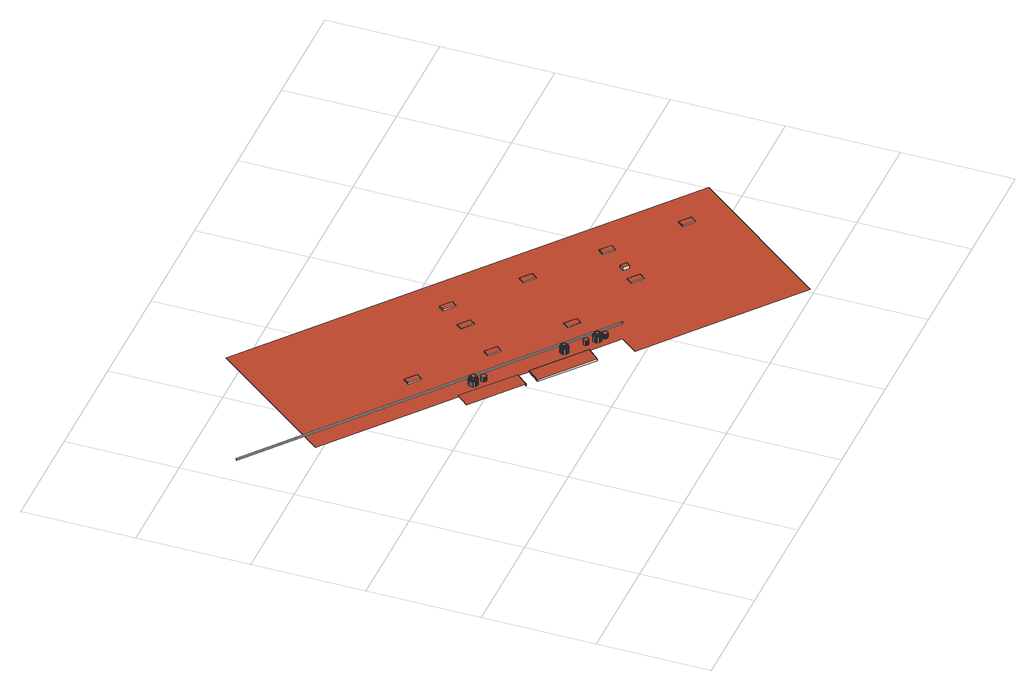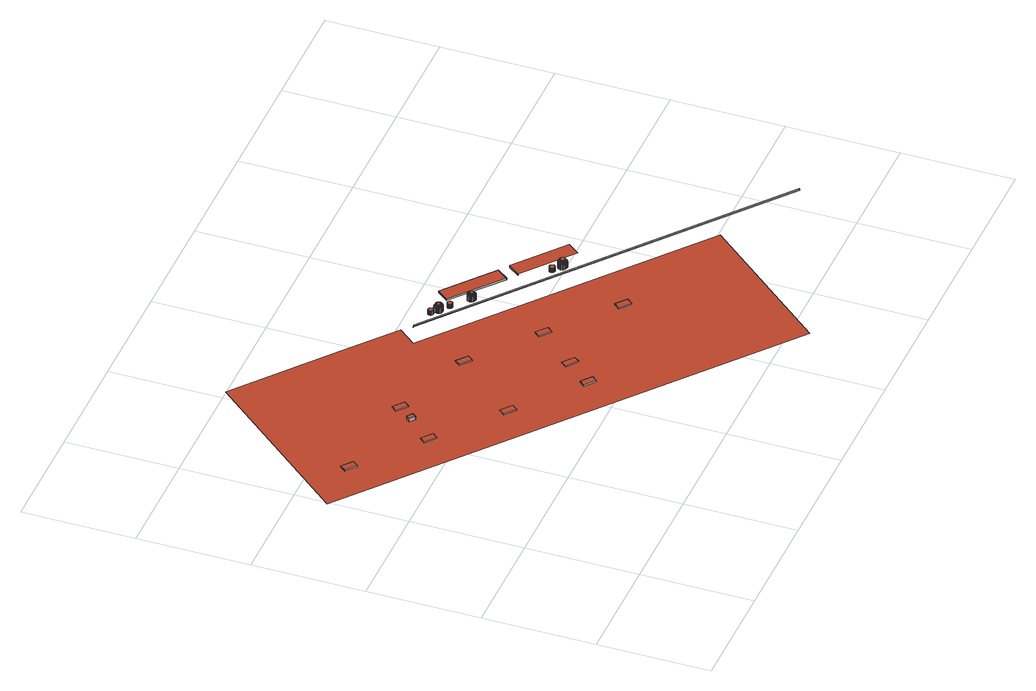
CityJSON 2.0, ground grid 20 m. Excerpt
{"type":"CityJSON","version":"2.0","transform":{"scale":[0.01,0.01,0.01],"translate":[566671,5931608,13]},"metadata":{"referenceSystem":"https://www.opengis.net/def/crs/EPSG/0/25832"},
"CityObjects":{
"building1":{"type":"Building","attributes":{"Grundfläche 2D":"30178.297120","Grundhöhe NN":"5.269"},"children":["building1-1","building1-2","building1-3","building1-4","building1-5","building1-6","building1-7","building1-8","building1-9","building1-10","building1-11","building1-12","building1-13","building1-14","building1-15","building1-16","building1-17","building1-18","building1-19","building1-20","building1-21","building1-22","building1-23","building1-24","building1-25"],"geometry":[{"type":"MultiSurface","lod":"3","boundaries":[[[0,1,2,3]],[[4,5,6,7]],[[8,9,10,11]],[[0,3,12,13]],[[14,15,16,17]],[[18,14,17,19]],[[20,15,14,18]],[[15,20,21,16]],[[20,18,19,21]],[[10,22,23,11]],[[24,25,26,27,28,29,30]]],"semantics":{"surfaces":[{"type":"RoofSurface"},{"type":"WallSurface"}],"values":[0,1,1,1,1,1,0,1,1,1,0]}}]},
"building1-1":{"type":"BuildingInstallation","parents":["building1"],"geometry":[{"type":"MultiSurface","lod":"3","boundaries":[[[31,32,33,34,35,36,37,38,39,40,41,42,43,44,45,46,47,48,49,50,51,52,53,54,55]],[[35,34,56,57]],[[33,32,58,59]],[[34,33,59,56]],[[36,35,57,60]],[[37,36,60,61]],[[38,37,61,62]],[[39,38,62,63]],[[40,39,63,64]],[[41,40,64,65]],[[42,41,65,66]],[[43,42,66,67]],[[44,43,67,68]],[[45,44,68,69]],[[46,45,69,70]],[[47,46,70,71]],[[48,47,71,72]],[[49,48,72,73]],[[50,49,73,74]],[[51,50,74,75]],[[52,51,75,76]],[[53,52,76,77]],[[54,53,77,78]],[[55,54,78,79]],[[31,55,79,80]],[[32,31,80,58]]],"semantics":{"surfaces":[{"type":"RoofSurface"},{"type":"WallSurface"}],"values":[0,1,1,1,1,1,1,1,1,1,1,1,1,1,1,1,1,1,1,1,1,1,1,1,1,1]}}]},
"building1-2":{"type":"BuildingInstallation","parents":["building1"],"geometry":[{"type":"MultiSurface","lod":"3","boundaries":[[[81,82,83,84,85,86,87,88,89,90,91,92,93,94,95,96,97,98,99,100,101,102,103,104,105],[76,75,74,73,72,71,70,69,68,67,66,65,64,63,62,61,60,57,56,59,58,80,79,78,77]],[[85,84,106,107]],[[83,82,108,109]],[[84,83,109,106]],[[86,85,107,110]],[[87,86,110,111]],[[88,87,111,112]],[[89,88,112,113]],[[90,89,113,114]],[[91,90,114,115]],[[92,91,115,116]],[[93,92,116,117]],[[94,93,117,118]],[[95,94,118,119]],[[96,95,119,120]],[[97,96,120,121]],[[98,97,121,122]],[[99,98,122,123]],[[100,99,123,124]],[[101,100,124,125]],[[102,101,125,126]],[[103,102,126,127]],[[104,103,127,128]],[[105,104,128,129]],[[81,105,129,130]],[[82,81,130,108]]],"semantics":{"surfaces":[{"type":"RoofSurface"},{"type":"WallSurface"}],"values":[0,1,1,1,1,1,1,1,1,1,1,1,1,1,1,1,1,1,1,1,1,1,1,1,1,1]}}]},
"building1-3":{"type":"BuildingInstallation","parents":["building1"],"geometry":[{"type":"MultiSurface","lod":"3","boundaries":[[[131,132,133,134,135,136,137,138,139,140,141,142,143,144,145,146,147,148,149,150,151,152,153,154,155],[156,157,158,159,160,161,162,163,164,165,166,167,168,169,170,171,172,173,174,175,176,177,178,179,180]],[[181,182,138,137]],[[183,184,136,135]],[[184,181,137,136]],[[182,185,139,138]],[[185,186,140,139]],[[141,140,186,187]],[[187,188,142,141]],[[188,189,143,142]],[[189,190,144,143]],[[190,191,145,144]],[[191,192,146,145]],[[192,193,147,146]],[[193,194,148,147]],[[194,195,149,148]],[[195,196,150,149]],[[196,197,151,150]],[[152,151,197,198]],[[198,199,153,152]],[[199,200,154,153]],[[200,201,155,154]],[[201,202,131,155]],[[202,203,132,131]],[[203,204,133,132]],[[204,205,134,133]],[[205,183,135,134]]],"semantics":{"surfaces":[{"type":"RoofSurface"},{"type":"WallSurface"}],"values":[0,1,1,1,1,1,1,1,1,1,1,1,1,1,1,1,1,1,1,1,1,1,1,1,1,1]}}]},
"building1-4":{"type":"BuildingInstallation","parents":["building1"],"geometry":[{"type":"MultiSurface","lod":"3","boundaries":[[[206,207,208,209,210,211,212,213,214,215,216,217,218,219,220,221,222,223,224,225,226,227,228,229,230],[125,124,123,122,121,120,119,118,117,116,115,114,113,112,111,110,107,106,109,108,130,129,128,127,126]],[[218,217,164,163]],[[219,218,163,162]],[[220,219,162,161]],[[211,210,171,170]],[[209,208,173,172]],[[210,209,172,171]],[[212,211,170,169]],[[213,212,169,168]],[[214,213,168,167]],[[215,214,167,166]],[[216,215,166,165]],[[217,216,165,164]],[[221,220,161,160]],[[222,221,160,159]],[[223,222,159,158]],[[224,223,158,157]],[[225,224,157,156]],[[226,225,156,180]],[[227,226,180,179]],[[228,227,179,178]],[[229,228,178,177]],[[230,229,177,176]],[[206,230,176,175]],[[207,206,175,174]],[[208,207,174,173]]],"semantics":{"surfaces":[{"type":"RoofSurface"},{"type":"WallSurface"}],"values":[0,1,1,1,1,1,1,1,1,1,1,1,1,1,1,1,1,1,1,1,1,1,1,1,1,1]}}]},
"building1-5":{"type":"BuildingInstallation","parents":["building1"],"geometry":[{"type":"MultiSurface","lod":"3","boundaries":[[[231,232,233,234,235,236,237,238,239,240,241,242,243,244,245,246,247,248,249,250,251,252,253,254,255]],[[256,257,247,246]],[[257,258,248,247]],[[258,259,249,248]],[[259,260,250,249]],[[251,250,260,261]],[[261,262,252,251]],[[262,263,253,252]],[[263,264,254,253]],[[264,265,255,254]],[[265,266,231,255]],[[266,267,232,231]],[[233,232,267,268]],[[268,269,234,233]],[[269,270,235,234]],[[270,271,236,235]],[[271,272,237,236]],[[272,273,238,237]],[[273,274,239,238]],[[274,275,240,239]],[[275,276,241,240]],[[276,277,242,241]],[[277,278,243,242]],[[278,279,244,243]],[[279,280,245,244]],[[280,256,246,245]]],"semantics":{"surfaces":[{"type":"RoofSurface"},{"type":"WallSurface"}],"values":[0,1,1,1,1,1,1,1,1,1,1,1,1,1,1,1,1,1,1,1,1,1,1,1,1,1]}}]},
"building1-6":{"type":"BuildingInstallation","parents":["building1"],"geometry":[{"type":"MultiSurface","lod":"3","boundaries":[[[281,282,283,284]],[[284,283,285,286]],[[281,284,286,287]],[[282,281,287,288]],[[283,282,288,285]]],"semantics":{"surfaces":[{"type":"RoofSurface"},{"type":"WallSurface"}],"values":[0,1,1,1,1]}}]},
"building1-7":{"type":"BuildingInstallation","parents":["building1"],"geometry":[{"type":"MultiSurface","lod":"3","boundaries":[[[289,290,291,292,293,294,295,296,297,298,299,300,301,302,303,304,305,306,307,308,309,310,311,312,313],[314,315,316,317,318,319,320,321,322,323,324,325,326,327,328,329,330,331,332,333,334,335,336,337,338]],[[295,294,339,340]],[[293,292,341,342]],[[294,293,342,339]],[[296,295,340,343]],[[297,296,343,344]],[[298,297,344,345]],[[299,298,345,346]],[[300,299,346,347]],[[301,300,347,348]],[[302,301,348,349]],[[303,302,349,350]],[[304,303,350,351]],[[305,304,351,352]],[[306,305,352,353]],[[307,306,353,354]],[[308,307,354,355]],[[309,308,355,356]],[[310,309,356,357]],[[311,310,357,358]],[[312,311,358,359]],[[313,312,359,360]],[[289,313,360,361]],[[290,289,361,362]],[[291,290,362,363]],[[292,291,363,341]]],"semantics":{"surfaces":[{"type":"RoofSurface"},{"type":"WallSurface"}],"values":[0,1,1,1,1,1,1,1,1,1,1,1,1,1,1,1,1,1,1,1,1,1,1,1,1,1]}}]},
"building1-8":{"type":"BuildingInstallation","parents":["building1"],"geometry":[{"type":"MultiSurface","lod":"3","boundaries":[[[364,365,366,367,368,369,370,371,372,373,374,375,376,377,378,379,380,381,382,383,384,385,386,387,388],[389,390,391,392,393,394,395,396,397,398,399,400,401,402,403,404,405,406,407,408,409,410,411,412,413]],[[379,378,321,320]],[[380,379,320,319]],[[381,380,319,318]],[[382,381,318,317]],[[383,382,317,316]],[[384,383,316,315]],[[368,367,332,331]],[[366,365,334,333]],[[367,366,333,332]],[[369,368,331,330]],[[370,369,330,329]],[[371,370,329,328]],[[372,371,328,327]],[[373,372,327,326]],[[374,373,326,325]],[[375,374,325,324]],[[376,375,324,323]],[[377,376,323,322]],[[378,377,322,321]],[[385,384,315,314]],[[386,385,314,338]],[[387,386,338,337]],[[388,387,337,336]],[[364,388,336,335]],[[365,364,335,334]]],"semantics":{"surfaces":[{"type":"RoofSurface"},{"type":"WallSurface"}],"values":[0,1,1,1,1,1,1,1,1,1,1,1,1,1,1,1,1,1,1,1,1,1,1,1,1,1]}}]},
"building1-9":{"type":"BuildingInstallation","parents":["building1"],"geometry":[{"type":"MultiSurface","lod":"3","boundaries":[[[414,415,416,417,418,419,420,421,422,423,424,425,426,427,428,429,430,431,432,433,434,435,436,437,438],[439,440,441,442,443,444,445,446,447,448,449,450,451,452,453,454,455,456,457,458,459,460,461,462,463]],[[418,417,407,406]],[[416,415,409,408]],[[417,416,408,407]],[[419,418,406,405]],[[420,419,405,404]],[[421,420,404,403]],[[422,421,403,402]],[[423,422,402,401]],[[424,423,401,400]],[[425,424,400,399]],[[426,425,399,398]],[[427,426,398,397]],[[428,427,397,396]],[[429,428,396,395]],[[430,429,395,394]],[[431,430,394,393]],[[432,431,393,392]],[[433,432,392,391]],[[434,433,391,390]],[[435,434,390,389]],[[436,435,389,413]],[[437,436,413,412]],[[438,437,412,411]],[[414,438,411,410]],[[415,414,410,409]]],"semantics":{"surfaces":[{"type":"RoofSurface"},{"type":"WallSurface"}],"values":[0,1,1,1,1,1,1,1,1,1,1,1,1,1,1,1,1,1,1,1,1,1,1,1,1,1]}}]},
"building1-10":{"type":"BuildingInstallation","parents":["building1"],"geometry":[{"type":"MultiSurface","lod":"3","boundaries":[[[464,465,466,467,468,469,470,471,472,473,474,475,476,477,478,479,480,481,482,483,484,485,486,487,488]],[[472,471,453,452]],[[473,472,452,451]],[[474,473,451,450]],[[468,467,457,456]],[[466,465,459,458]],[[467,466,458,457]],[[469,468,456,455]],[[470,469,455,454]],[[471,470,454,453]],[[475,474,450,449]],[[476,475,449,448]],[[477,476,448,447]],[[478,477,447,446]],[[479,478,446,445]],[[480,479,445,444]],[[481,480,444,443]],[[482,481,443,442]],[[483,482,442,441]],[[484,483,441,440]],[[485,484,440,439]],[[486,485,439,463]],[[487,486,463,462]],[[488,487,462,461]],[[464,488,461,460]],[[465,464,460,459]]],"semantics":{"surfaces":[{"type":"RoofSurface"},{"type":"WallSurface"}],"values":[0,1,1,1,1,1,1,1,1,1,1,1,1,1,1,1,1,1,1,1,1,1,1,1,1,1]}}]},
"building1-11":{"type":"BuildingInstallation","parents":["building1"],"geometry":[{"type":"MultiSurface","lod":"3","boundaries":[[[489,490,491,492,493,494,495,496,497,498,499,500,501,502,503,504,505,506,507,508,509,510,511,512,513]],[[492,491,514,515]],[[493,492,515,516]],[[494,493,516,517]],[[495,494,517,518]],[[496,495,518,519]],[[497,496,519,520]],[[498,497,520,521]],[[499,498,521,522]],[[500,499,522,523]],[[501,500,523,524]],[[502,501,524,525]],[[503,502,525,526]],[[504,503,526,527]],[[505,504,527,528]],[[506,505,528,529]],[[507,506,529,530]],[[508,507,530,531]],[[509,508,531,532]],[[510,509,532,533]],[[511,510,533,534]],[[512,511,534,535]],[[513,512,535,536]],[[489,513,536,537]],[[490,489,537,538]],[[491,490,538,514]]],"semantics":{"surfaces":[{"type":"RoofSurface"},{"type":"WallSurface"}],"values":[0,1,1,1,1,1,1,1,1,1,1,1,1,1,1,1,1,1,1,1,1,1,1,1,1,1]}}]},
"building1-12":{"type":"BuildingInstallation","parents":["building1"],"geometry":[{"type":"MultiSurface","lod":"3","boundaries":[[[539,540,541,542,543,544,545,546,547,548,549,550,551,552,553,554,555,556,557,558,559,560,561,562,563]],[[540,539,564,565]],[[541,540,565,566]],[[542,541,566,567]],[[559,558,568,569]],[[560,559,569,570]],[[561,560,570,571]],[[562,561,571,572]],[[563,562,572,573]],[[539,563,573,574]],[[574,564,539]],[[553,552,575,576]],[[554,553,576,577]],[[555,554,577,578]],[[578,579,555]],[[556,555,579,580]],[[557,556,580,581]],[[558,557,581,568]],[[549,548,582,583]],[[547,546,584,585]],[[548,547,585,582]],[[550,549,583,586]],[[550,586,587]],[[550,587,551]],[[587,588,551]],[[552,551,588,575]],[[543,542,567,589]],[[544,543,589,590]],[[545,544,590,591]],[[546,545,591,584]]],"semantics":{"surfaces":[{"type":"RoofSurface"},{"type":"WallSurface"}],"values":[0,1,1,1,1,1,1,1,1,1,1,1,1,1,1,1,1,1,1,1,1,1,1,1,1,1,1,1,1,1]}}]},
"building1-13":{"type":"BuildingInstallation","parents":["building1"],"geometry":[{"type":"MultiSurface","lod":"3","boundaries":[[[592,593,594,595,596,597,598,599,600,601,602,603,604,605,606,607,608,609,610,611,612,613,614,615,616],[564,574,573,572,571,570,569,568,581,580,579,578,577,576,575,588,587,586,583,582,585,584,591,590,589,567,566,565]],[[600,599,617,618]],[[598,597,619,620]],[[599,598,620,617]],[[601,600,618,621]],[[602,601,621,622]],[[603,602,622,623]],[[604,603,623,624]],[[605,604,624,625]],[[606,605,625,626]],[[607,606,626,627]],[[608,607,627,628]],[[609,608,628,629]],[[610,609,629,630]],[[611,610,630,631]],[[612,611,631,632]],[[613,612,632,633]],[[614,613,633,634]],[[615,614,634,635]],[[616,615,635,636]],[[592,616,636,637]],[[593,592,637,638]],[[594,593,638,639]],[[595,594,639,640]],[[596,595,640,641]],[[597,596,641,619]]],"semantics":{"surfaces":[{"type":"RoofSurface"},{"type":"WallSurface"}],"values":[0,1,1,1,1,1,1,1,1,1,1,1,1,1,1,1,1,1,1,1,1,1,1,1,1,1]}}]},
"building1-14":{"type":"BuildingInstallation","parents":["building1"],"geometry":[{"type":"MultiSurface","lod":"3","boundaries":[[[642,643,644,645,646,647,648,649,650,651,652,653,654,655,656,657,658,659,660,661,662,663,664,665,666],[634,633,632,631,630,629,628,627,626,625,624,623,622,621,618,617,620,619,641,640,639,638,637,636,635]],[[649,648,667,668]],[[647,646,669,670]],[[648,647,670,667]],[[650,649,668,671]],[[651,650,671,672]],[[652,651,672,673]],[[653,652,673,674]],[[654,653,674,675]],[[655,654,675,676]],[[656,655,676,677]],[[657,656,677,678]],[[658,657,678,679]],[[659,658,679,680]],[[660,659,680,681]],[[661,660,681,682]],[[662,661,682,683]],[[663,662,683,684]],[[664,663,684,685]],[[665,664,685,686]],[[666,665,686,687]],[[642,666,687,688]],[[643,642,688,689]],[[644,643,689,690]],[[645,644,690,691]],[[646,645,691,669]]],"semantics":{"surfaces":[{"type":"RoofSurface"},{"type":"WallSurface"}],"values":[0,1,1,1,1,1,1,1,1,1,1,1,1,1,1,1,1,1,1,1,1,1,1,1,1,1]}}]},
"building1-15":{"type":"BuildingInstallation","parents":["building1"],"geometry":[{"type":"MultiSurface","lod":"3","boundaries":[[[692,693,694,695,696,697,698,699,700,701,702,703,704,705,706,707,708,709,710,711,712,713,714,715,716],[688,687,686,685,684,683,682,681,680,679,678,677,676,675,674,673,672,671,668,667,670,669,691,690,689]],[[696,695,717,718]],[[694,693,719,720]],[[695,694,720,717]],[[697,696,718,721]],[[698,697,721,722]],[[699,698,722,723]],[[700,699,723,724]],[[701,700,724,725]],[[702,701,725,726]],[[703,702,726,727]],[[704,703,727,728]],[[705,704,728,729]],[[706,705,729,730]],[[707,706,730,731]],[[708,707,731,732]],[[709,708,732,733]],[[710,709,733,734]],[[711,710,734,735]],[[712,711,735,736]],[[713,712,736,737]],[[714,713,737,738]],[[715,714,738,739]],[[716,715,739,740]],[[692,716,740,741]],[[693,692,741,719]]],"semantics":{"surfaces":[{"type":"RoofSurface"},{"type":"WallSurface"}],"values":[0,1,1,1,1,1,1,1,1,1,1,1,1,1,1,1,1,1,1,1,1,1,1,1,1,1]}}]},
"building1-16":{"type":"BuildingInstallation","parents":["building1"],"geometry":[{"type":"MultiSurface","lod":"3","boundaries":[[[742,743,744,745]],[[745,744,746,747]],[[742,745,747,748]],[[743,742,748,749]],[[744,743,749,746]]],"semantics":{"surfaces":[{"type":"RoofSurface"},{"type":"WallSurface"}],"values":[0,1,1,1,1]}}]},
"building1-17":{"type":"BuildingInstallation","parents":["building1"],"geometry":[{"type":"MultiSurface","lod":"3","boundaries":[[[750,751,752,753,754,755,756,757,758,759,760,761,762,763,764,765,766,767,768,769,770,771,772,773,774]],[[756,755,775,776]],[[757,756,776,777]],[[758,757,777,778]],[[759,758,778,779]],[[760,759,779,780]],[[761,760,780,781]],[[762,761,781,782]],[[763,762,782,783]],[[764,763,783,784]],[[765,764,784,785]],[[766,765,785,786]],[[767,766,786,787]],[[768,767,787,788]],[[769,768,788,789]],[[770,769,789,790]],[[771,770,790,791]],[[772,771,791,792]],[[773,772,792,793]],[[774,773,793,794]],[[750,774,794,795]],[[751,750,795,796]],[[752,751,796,797]],[[753,752,797,798]],[[754,753,798,799]],[[755,754,799,775]]],"semantics":{"surfaces":[{"type":"RoofSurface"},{"type":"WallSurface"}],"values":[0,1,1,1,1,1,1,1,1,1,1,1,1,1,1,1,1,1,1,1,1,1,1,1,1,1]}}]},
"building1-18":{"type":"BuildingInstallation","parents":["building1"],"geometry":[{"type":"MultiSurface","lod":"3","boundaries":[[[800,801,802,803]],[[803,802,804,805]],[[800,803,805,806]],[[801,800,806,807]],[[802,801,807,804]]],"semantics":{"surfaces":[{"type":"RoofSurface"},{"type":"WallSurface"}],"values":[0,1,1,1,1]}}]},
"building1-19":{"type":"BuildingInstallation","parents":["building1"],"geometry":[{"type":"MultiSurface","lod":"3","boundaries":[[[808,809,810,811]],[[811,810,812,813]],[[808,811,813,814]],[[809,808,814,815]],[[810,809,815,812]]],"semantics":{"surfaces":[{"type":"RoofSurface"},{"type":"WallSurface"}],"values":[0,1,1,1,1]}}]},
"building1-20":{"type":"BuildingInstallation","parents":["building1"],"geometry":[{"type":"MultiSurface","lod":"3","boundaries":[[[816,817,818,819]],[[819,818,820,821]],[[816,819,821,822]],[[817,816,822,823]],[[818,817,823,820]]],"semantics":{"surfaces":[{"type":"RoofSurface"},{"type":"WallSurface"}],"values":[0,1,1,1,1]}}]},
"building1-21":{"type":"BuildingInstallation","parents":["building1"],"geometry":[{"type":"MultiSurface","lod":"3","boundaries":[[[824,825,826,827]],[[827,826,828,829]],[[824,827,829,830]],[[825,824,830,831]],[[826,825,831,828]]],"semantics":{"surfaces":[{"type":"RoofSurface"},{"type":"WallSurface"}],"values":[0,1,1,1,1]}}]},
"building1-22":{"type":"BuildingInstallation","parents":["building1"],"geometry":[{"type":"MultiSurface","lod":"3","boundaries":[[[832,833,834,835]],[[835,834,836,837]],[[832,835,837,838]],[[833,832,838,839]],[[834,833,839,836]]],"semantics":{"surfaces":[{"type":"RoofSurface"},{"type":"WallSurface"}],"values":[0,1,1,1,1]}}]},
"building1-23":{"type":"BuildingInstallation","parents":["building1"],"geometry":[{"type":"MultiSurface","lod":"3","boundaries":[[[840,841,842,843]],[[843,842,844,845]],[[840,843,845,846]],[[841,840,846,847]],[[842,841,847,844]]],"semantics":{"surfaces":[{"type":"RoofSurface"},{"type":"WallSurface"}],"values":[0,1,1,1,1]}}]},
"building1-24":{"type":"BuildingInstallation","parents":["building1"],"geometry":[{"type":"MultiSurface","lod":"3","boundaries":[[[848,849,850,851]],[[851,850,852,853]],[[848,851,853,854]],[[849,848,854,855]],[[850,849,855,852]]],"semantics":{"surfaces":[{"type":"RoofSurface"},{"type":"WallSurface"}],"values":[0,1,1,1,1]}}]},
"building1-25":{"type":"BuildingInstallation","parents":["building1"],"geometry":[{"type":"MultiSurface","lod":"3","boundaries":[[[856,857,858,859,860]],[[861,858,857,862]],[[861,863,859,858]],[[863,864,865,856,860,859]],[[865,862,857,856]]],"semantics":{"surfaces":[{"type":"RoofSurface"},{"type":"WallSurface"}],"values":[0,1,1,1,1]}}]}
},
"vertices":[
[3741,3530,515],[2878,4239,515],[2704,4028,504],[3568,3319,504],[5618,2423,522],[4,7004,522],[4,7004,503],[5618,2423,502],[31,7021,505],[31,7021,522],[5637,2447,522],[5637,2447,504],[3568,3319,467],[3741,3530,483],[3742,3180,504],[3915,3391,515],[3915,3391,483],[3742,3180,467],[4606,2471,504],[4606,2471,467],[4779,2682,515],[4779,2682,483],[5663,2426,522],[5663,2426,504],[3017,8320,78],[1188,6078,170],[5663,2426,170],[5409,2115,181],[6280,1405,181],[7958,35,180],[10042,2589,76],
[3310,4167,657],[3300,4172,657],[3290,4174,657],[3279,4173,657],[3268,4170,657],[3259,4164,657],[3252,4156,657],[3246,4146,657],[3244,4136,657],[3244,4125,657],[3246,4114,657],[3252,4104,657],[3259,4096,657],[3268,4091,657],[3279,4087,657],[3290,4087,657],[3300,4089,657],[3310,4093,657],[3319,4100,657],[3325,4109,657],[3329,4119,657],[3331,4130,657],[3329,4141,657],[3325,4151,657],[3319,4160,657],[3279,4173,635],[3268,4170,635],[3300,4172,635],[3290,4174,635],[3259,4164,635],[3252,4156,635],[3246,4146,635],[3244,4136,635],[3244,4125,635],[3246,4114,635],[3252,4104,635],[3259,4096,635],[3268,4091,635],[3279,4087,635],[3290,4087,635],[3300,4089,635],[3310,4093,635],[3319,4100,635],[3325,4109,635],[3329,4119,635],[3331,4130,635],[3329,4141,635],[3325,4151,635],[3319,4160,635],[3310,4167,635],
[3321,4184,635],[3306,4191,635],[3291,4194,635],[3275,4193,635],[3260,4188,635],[3246,4179,635],[3235,4167,635],[3228,4154,635],[3223,4138,635],[3223,4122,635],[3228,4107,635],[3235,4092,635],[3246,4081,635],[3260,4072,635],[3275,4067,635],[3291,4066,635],[3307,4069,635],[3321,4076,635],[3333,4087,635],[3343,4099,635],[3349,4114,635],[3351,4130,635],[3349,4146,635],[3343,4161,635],[3333,4174,635],[3275,4193,612],[3260,4188,612],[3306,4191,612],[3291,4194,612],[3246,4179,612],[3235,4167,612],[3228,4154,612],[3223,4138,612],[3223,4122,612],[3228,4107,612],[3235,4092,612],[3246,4081,612],[3260,4072,612],[3275,4067,612],[3291,4066,612],[3307,4069,612],[3321,4076,612],[3333,4087,612],[3343,4099,612],[3349,4114,612],[3351,4130,612],[3349,4146,612],[3343,4161,612],[3333,4174,612],[3321,4184,612],
[3367,4151,597],[3360,4170,597],[3347,4187,597],[3331,4200,597],[3312,4209,597],[3292,4213,597],[3271,4212,597],[3251,4205,597],[3234,4194,597],[3219,4179,597],[3209,4161,597],[3204,4140,597],[3204,4120,597],[3209,4099,597],[3219,4081,597],[3234,4066,597],[3252,4055,597],[3271,4048,597],[3292,4047,597],[3313,4051,597],[3332,4060,597],[3348,4073,597],[3360,4090,597],[3368,4109,597],[3370,4130,597],[3341,4079,597],[3327,4067,597],[3310,4059,597],[3292,4055,597],[3273,4057,597],[3255,4062,597],[3239,4072,597],[3226,4086,597],[3217,4103,597],[3213,4121,597],[3213,4139,597],[3217,4158,597],[3226,4174,597],[3239,4188,597],[3255,4198,597],[3273,4204,597],[3291,4205,597],[3310,4201,597],[3327,4193,597],[3341,4181,597],[3352,4166,597],[3359,4149,597],[3362,4130,597],[3359,4112,597],[3352,4094,597],[3271,4212,496],[3251,4205,495],[3312,4209,498],[3292,4213,497],[3234,4194,494],[3219,4179,493],[3209,4161,492],[3204,4140,491],[3204,4120,490],[3209,4099,489],[3219,4081,489],[3234,4066,489],[3252,4055,489],[3271,4048,489],[3292,4047,490],[3313,4051,491],[3332,4060,492],[3348,4073,493],[3360,4090,494],[3368,4109,495],[3370,4130,496],[3367,4151,497],[3360,4170,498],[3347,4187,498],[3331,4200,498],
[3341,4181,612],[3327,4193,612],[3310,4201,612],[3291,4205,612],[3273,4204,612],[3255,4198,612],[3239,4188,612],[3226,4174,612],[3217,4158,612],[3213,4139,612],[3213,4121,612],[3217,4103,612],[3226,4086,612],[3239,4072,612],[3255,4062,612],[3273,4057,612],[3292,4055,612],[3310,4059,612],[3327,4067,612],[3341,4079,612],[3352,4094,612],[3359,4112,612],[3362,4130,612],[3359,4149,612],[3352,4166,612],
[3427,3959,579],[3439,3957,579],[3452,3958,579],[3464,3962,579],[3474,3968,579],[3483,3977,579],[3489,3988,579],[3492,4000,579],[3492,4013,579],[3489,4025,579],[3483,4036,579],[3475,4045,579],[3464,4052,579],[3452,4056,579],[3440,4057,579],[3428,4054,579],[3416,4049,579],[3407,4041,579],[3399,4031,579],[3394,4020,579],[3393,4007,579],[3394,3995,579],[3399,3983,579],[3406,3973,579],[3416,3965,579],[3428,4054,495],[3416,4049,494],[3407,4041,494],[3399,4031,493],[3394,4020,492],[3393,4007,492],[3394,3995,491],[3399,3983,491],[3406,3973,491],[3416,3965,491],[3427,3959,491],[3439,3957,491],[3452,3958,492],[3464,3962,492],[3474,3968,493],[3483,3977,494],[3489,3988,494],[3492,4000,495],[3492,4013,496],[3489,4025,496],[3483,4036,496],[3475,4045,496],[3464,4052,496],[3452,4056,496],[3440,4057,496],
[3511,5120,170],[3591,5218,170],[3402,5372,170],[3322,5274,170],[3402,5372,143],[3322,5274,147],[3511,5120,147],[3591,5218,143],
[4685,3081,597],[4675,3097,597],[4662,3111,597],[4645,3121,597],[4627,3126,597],[4608,3127,597],[4589,3123,597],[4572,3114,597],[4557,3101,597],[4547,3086,597],[4540,3067,597],[4538,3048,597],[4541,3029,597],[4549,3012,597],[4560,2997,597],[4576,2985,597],[4593,2977,597],[4612,2974,597],[4631,2976,597],[4649,2982,597],[4665,2993,597],[4678,3007,597],[4686,3024,597],[4691,3043,597],[4690,3062,597],[4680,3044,597],[4677,3028,597],[4669,3013,597],[4658,3001,597],[4644,2992,597],[4629,2986,597],[4612,2985,597],[4596,2987,597],[4581,2994,597],[4568,3004,597],[4558,3017,597],[4551,3032,597],[4549,3049,597],[4550,3065,597],[4556,3081,597],[4565,3094,597],[4578,3105,597],[4593,3113,597],[4609,3116,597],[4625,3116,597],[4641,3111,597],[4655,3102,597],[4667,3091,597],[4675,3076,597],[4680,3061,597],[4608,3127,496],[4589,3123,496],[4645,3121,498],[4627,3126,497],[4572,3114,495],[4557,3101,493],[4547,3086,492],[4540,3067,491],[4538,3048,490],[4541,3029,490],[4549,3012,489],[4560,2997,489],[4576,2985,489],[4593,2977,489],[4612,2974,490],[4631,2976,491],[4649,2982,491],[4665,2993,493],[4678,3007,494],[4686,3024,495],[4691,3043,496],[4690,3062,497],[4685,3081,497],[4675,3097,498],[4662,3111,498],
[4655,3102,609],[4641,3111,609],[4625,3116,609],[4609,3116,609],[4593,3113,609],[4578,3105,609],[4565,3094,609],[4556,3081,609],[4550,3065,609],[4549,3049,609],[4551,3032,609],[4558,3017,609],[4568,3004,609],[4581,2994,609],[4596,2987,609],[4612,2985,609],[4629,2986,609],[4644,2992,609],[4658,3001,609],[4669,3013,609],[4677,3028,609],[4680,3044,609],[4680,3061,609],[4675,3076,609],[4667,3091,609],[4667,3045,609],[4664,3033,609],[4658,3021,609],[4649,3011,609],[4638,3004,609],[4626,2999,609],[4613,2998,609],[4600,3000,609],[4588,3005,609],[4577,3013,609],[4569,3024,609],[4564,3036,609],[4562,3049,609],[4563,3062,609],[4568,3075,609],[4575,3086,609],[4585,3094,609],[4597,3100,609],[4610,3103,609],[4623,3103,609],[4636,3099,609],[4647,3092,609],[4656,3083,609],[4663,3071,609],[4667,3059,609],
[4647,3092,624],[4636,3099,624],[4623,3103,624],[4610,3103,624],[4597,3100,624],[4585,3094,624],[4575,3086,624],[4568,3075,624],[4563,3062,624],[4562,3049,624],[4564,3036,624],[4569,3024,624],[4577,3013,624],[4588,3005,624],[4600,3000,624],[4613,2998,624],[4626,2999,624],[4638,3004,624],[4649,3011,624],[4658,3021,624],[4664,3033,624],[4667,3045,624],[4667,3059,624],[4663,3071,624],[4656,3083,624],[4649,3047,624],[4647,3039,624],[4643,3031,624],[4638,3024,624],[4630,3019,624],[4622,3016,624],[4613,3016,624],[4605,3017,624],[4597,3021,624],[4590,3026,624],[4584,3033,624],[4581,3041,624],[4580,3050,624],[4581,3058,624],[4583,3067,624],[4589,3074,624],[4595,3079,624],[4603,3083,624],[4611,3085,624],[4620,3085,624],[4629,3083,624],[4636,3078,624],[4642,3072,624],[4647,3064,624],[4649,3056,624],
[4636,3078,639],[4629,3083,639],[4620,3085,639],[4611,3085,639],[4603,3083,639],[4595,3079,639],[4589,3074,639],[4583,3067,639],[4581,3058,639],[4580,3050,639],[4581,3041,639],[4584,3033,639],[4590,3026,639],[4597,3021,639],[4605,3017,639],[4613,3016,639],[4622,3016,639],[4630,3019,639],[4638,3024,639],[4643,3031,639],[4647,3039,639],[4649,3047,639],[4649,3056,639],[4647,3064,639],[4642,3072,639],
[4942,2836,579],[4930,2837,579],[4919,2834,579],[4909,2829,579],[4901,2822,579],[4894,2813,579],[4890,2802,579],[4889,2791,579],[4891,2780,579],[4895,2770,579],[4902,2761,579],[4911,2754,579],[4921,2749,579],[4932,2747,579],[4943,2748,579],[4954,2752,579],[4963,2758,579],[4971,2766,579],[4976,2776,579],[4979,2787,579],[4978,2798,579],[4975,2809,579],[4970,2819,579],[4962,2827,579],[4952,2833,579],[4919,2834,495],[4909,2829,494],[4901,2822,493],[4894,2813,493],[4890,2802,492],[4889,2791,492],[4891,2780,491],[4895,2770,491],[4902,2761,491],[4911,2754,491],[4921,2749,491],[4932,2747,491],[4943,2748,492],[4954,2752,492],[4963,2758,493],[4971,2766,493],[4976,2776,494],[4979,2787,495],[4978,2798,495],[4975,2809,496],[4970,2819,496],[4962,2827,496],[4952,2833,496],[4942,2836,496],[4930,2837,495],
[5122,2641,642],[5126,2648,642],[5127,2657,642],[5125,2665,642],[5122,2672,642],[5117,2679,642],[5111,2684,642],[5103,2688,642],[5095,2689,642],[5087,2689,642],[5079,2686,642],[5072,2682,642],[5066,2675,642],[5062,2668,642],[5060,2660,642],[5060,2652,642],[5063,2644,642],[5067,2637,642],[5072,2630,642],[5080,2626,642],[5087,2624,642],[5096,2623,642],[5104,2625,642],[5111,2628,642],[5118,2634,642],[5122,2641,639],[5126,2648,639],[5127,2657,639],[5125,2665,639],[5080,2626,639],[5087,2624,639],[5096,2623,639],[5104,2625,639],[5111,2628,639],[5118,2634,639],[5122,2640,639],[5062,2668,639],[5060,2660,639],[5060,2652,639],[5062,2644,639],[5063,2644,639],[5067,2637,639],[5072,2630,639],[5087,2689,639],[5079,2686,639],[5103,2688,639],[5095,2689,639],[5072,2682,639],[5066,2676,639],[5066,2675,639],[5122,2672,639],[5117,2679,639],[5111,2684,639],
[5145,2657,639],[5143,2669,639],[5138,2681,639],[5130,2692,639],[5120,2700,639],[5109,2705,639],[5096,2707,639],[5083,2707,639],[5071,2702,639],[5060,2695,639],[5052,2686,639],[5045,2675,639],[5042,2662,639],[5043,2649,639],[5046,2637,639],[5052,2626,639],[5061,2617,639],[5072,2610,639],[5084,2606,639],[5097,2605,639],[5110,2608,639],[5121,2613,639],[5131,2621,639],[5138,2632,639],[5143,2644,639],[5083,2707,612],[5071,2702,612],[5109,2705,612],[5096,2707,612],[5060,2695,612],[5052,2686,612],[5045,2675,612],[5042,2662,612],[5043,2649,612],[5046,2637,612],[5052,2626,612],[5061,2617,612],[5072,2610,612],[5084,2606,612],[5097,2605,612],[5110,2608,612],[5121,2613,612],[5131,2621,612],[5138,2632,612],[5143,2644,612],[5145,2657,612],[5143,2669,612],[5138,2681,612],[5130,2692,612],[5120,2700,612],
[5158,2673,612],[5152,2689,612],[5142,2702,612],[5129,2713,612],[5113,2720,612],[5097,2723,612],[5080,2722,612],[5064,2716,612],[5050,2707,612],[5039,2695,612],[5031,2680,612],[5027,2664,612],[5027,2647,612],[5031,2631,612],[5040,2617,612],[5051,2604,612],[5065,2596,612],[5081,2591,612],[5098,2590,612],[5115,2593,612],[5130,2600,612],[5142,2611,612],[5152,2625,612],[5158,2640,612],[5160,2657,612],[5080,2722,597],[5064,2716,597],[5113,2720,597],[5097,2723,597],[5050,2707,597],[5039,2695,597],[5031,2680,597],[5027,2664,597],[5027,2647,597],[5031,2631,597],[5040,2617,597],[5051,2604,597],[5065,2596,597],[5081,2591,597],[5098,2590,597],[5115,2593,597],[5130,2600,597],[5142,2611,597],[5152,2625,597],[5158,2640,597],[5160,2657,597],[5158,2673,597],[5152,2689,597],[5142,2702,597],[5129,2713,597],
[5133,2721,597],[5116,2729,597],[5097,2732,597],[5078,2731,597],[5060,2725,597],[5044,2714,597],[5031,2700,597],[5022,2684,597],[5018,2665,597],[5018,2646,597],[5023,2628,597],[5032,2611,597],[5045,2597,597],[5061,2587,597],[5080,2581,597],[5099,2580,597],[5117,2584,597],[5135,2592,597],[5149,2605,597],[5160,2620,597],[5167,2638,597],[5169,2657,597],[5167,2676,597],[5160,2693,597],[5148,2709,597],[5078,2731,496],[5060,2725,495],[5116,2729,497],[5097,2732,497],[5044,2714,494],[5031,2700,493],[5022,2684,492],[5018,2665,491],[5018,2646,490],[5023,2628,489],[5032,2611,489],[5045,2597,489],[5061,2587,489],[5080,2581,489],[5099,2580,490],[5117,2584,491],[5135,2592,492],[5149,2605,493],[5160,2620,494],[5167,2638,495],[5169,2657,496],[5167,2676,497],[5160,2693,497],[5148,2709,498],[5133,2721,498],
[4747,4267,170],[4562,4421,170],[4483,4327,170],[4668,4172,170],[4483,4327,147],[4668,4172,147],[4747,4267,143],[4562,4421,143],
[5241,2596,579],[5231,2602,579],[5221,2607,579],[5210,2608,579],[5199,2607,579],[5188,2603,579],[5179,2596,579],[5172,2587,579],[5167,2577,579],[5165,2566,579],[5166,2555,579],[5169,2544,579],[5175,2535,579],[5183,2527,579],[5193,2522,579],[5204,2519,579],[5215,2519,579],[5226,2521,579],[5236,2527,579],[5244,2534,579],[5250,2544,579],[5254,2555,579],[5254,2566,579],[5252,2577,579],[5248,2587,579],[5188,2603,494],[5179,2596,493],[5172,2587,493],[5167,2577,492],[5165,2566,492],[5166,2555,491],[5169,2544,491],[5175,2535,491],[5183,2527,491],[5193,2522,491],[5204,2519,491],[5215,2519,491],[5226,2521,492],[5236,2527,493],[5244,2534,493],[5250,2544,494],[5254,2555,494],[5254,2566,495],[5252,2577,495],[5248,2587,496],[5241,2596,496],[5231,2602,496],[5221,2607,495],[5210,2608,495],[5199,2607,495],
[5298,4943,136],[5108,5093,136],[5034,4999,136],[5224,4849,136],[5034,4999,119],[5224,4849,119],[5298,4943,115],[5108,5093,115],
[5914,3325,162],[5723,3476,162],[5646,3378,162],[5837,3228,162],[5646,3378,147],[5837,3228,146],[5914,3325,143],[5723,3476,143],
[5663,5395,129],[5481,5545,129],[5405,5453,129],[5587,5303,129],[5405,5453,100],[5587,5303,100],[5663,5395,96],[5481,5545,96],
[6752,4348,117],[6831,4446,117],[6644,4596,117],[6565,4498,117],[6644,4596,96],[6565,4498,100],[6752,4348,100],[6831,4446,96],
[7401,2784,147],[7218,2935,147],[7139,2839,147],[7321,2688,147],[7139,2839,130],[7321,2688,129],[7401,2784,125],[7218,2935,125],
[7516,3015,181],[7570,3084,181],[7479,3155,181],[7425,3086,181],[7479,3155,115],[7425,3086,118],[7516,3015,117],[7570,3084,115],
[7988,3502,121],[7806,3651,121],[7728,3555,121],[7910,3406,121],[7728,3555,100],[7910,3406,100],[7988,3502,96],[7806,3651,96],
[8967,2704,121],[8887,2606,121],[9070,2455,121],[9150,2553,121],[9146,2556,121],[9070,2455,99],[8887,2606,99],[9150,2553,95],[9146,2556,95],[8967,2704,95]
]}
